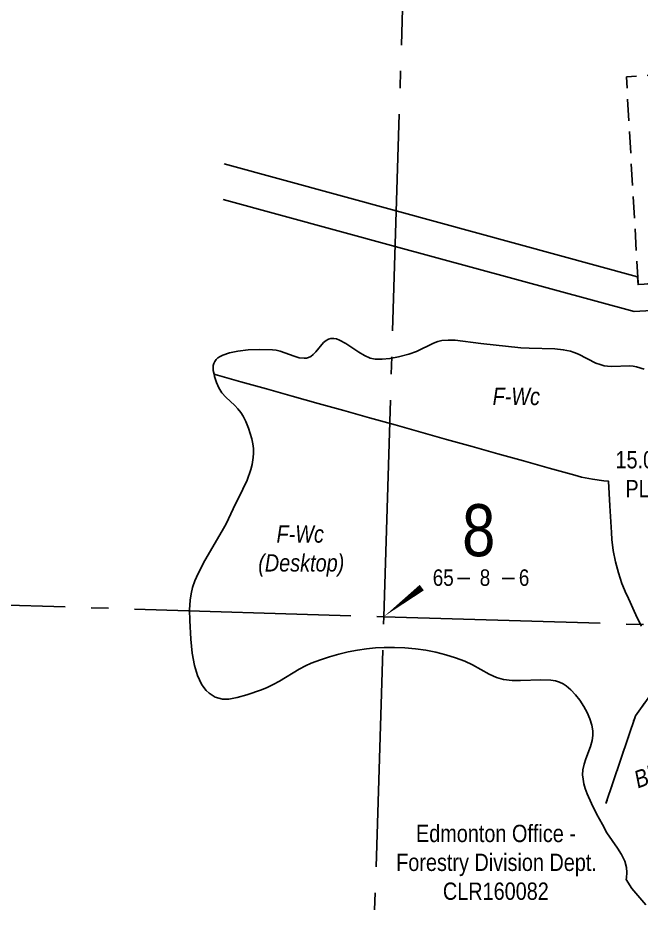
# Model space of a CAD drawing. Extents: x 355004 to 366534, y 6048595 to 6058688.
# Drawn here: x 359583 to 359943, y 6053470 to 6053984 of the extents above; entities that cross this region are included whole.
import ezdxf
from ezdxf.enums import TextEntityAlignment as Align

# ---------------------------------------------------------------- set-up
doc = ezdxf.new("R2010")
doc.units = 0
doc.header["$LTSCALE"] = 5
doc.header["$PDSIZE"] = 5
for name, pattern in [('foc-ACCESSROAD', [3.75, 2.5, -1.25]), ('foc-QUARTERLINE', [33, 25, -3, 2, -3]), ('foc-WHEELTRACKS', [2, 0.4, -1.6])]:
    doc.linetypes.add(name, pattern=pattern)
doc.layers.get('Defpoints').update_dxf_attribs({"color": 9})
for name, color, linetype in [('10', 1, 'Continuous'), ('9', 3, 'Continuous'), ('C-RW', 13, 'Continuous'), ('C-WS', 13, 'foc-ACCESSROAD'), ('L-QSEC', 8, 'foc-QUARTERLINE'), ('L-SECLBL', 7, 'Continuous'), ('T-BUSH-T', 110, 'Continuous'), ('T-CREEK', 160, 'Continuous'), ('T-WATER-P3', 160, 'foc-WHEELTRACKS'), ('WETLAND', 143, 'Continuous'), ('WETLAND-T', 146, 'Continuous')]:
    doc.layers.add(name, color=color, linetype=linetype)
doc.layers.add('C-RW-T', color=13, linetype='Continuous', lineweight=9)
doc.layers.add('F-WS-T', color=190, linetype='Continuous', lineweight=9)
doc.styles.add('80CG', font='ARIALN.TTF', dxfattribs={"height": 10})
doc.styles.add('80L', font='ARIALN.TTF', dxfattribs={"height": 10})
doc.styles.add('80LS', font='ARIALNI.TTF', dxfattribs={"height": 10})
doc.styles.add('foc-LtypeFont', font='ARIALN.TTF', dxfattribs={"height": 7.35})
doc.styles.add('SIMPLEX', font='ARIALN.TTF')
doc.linetypes.add('foc-TOPO-flowdirection-NOLINE', pattern='A,0,[">",foc-LtypeFont,S=0.3,R=0,X=0,Y=-0.945],-20,[">",foc-LtypeFont,S=0.3,R=0,X=0,Y=-0.945],0', length=20)
doc.dimstyles.new('Compass 5 000', dxfattribs={"dimscale": 5, "dimtxt": 9, "dimasz": 2, "dimexe": 0.2, "dimexo": 0.0625, "dimgap": 0.5, "dimtad": 0, "dimtih": 1, "dimtoh": 1, "dimzin": 0, "dimdsep": 46, "dimtxsty": '80CG', "dimcen": 0.1, "dimse1": 1, "dimse2": 1, "dimclrd": 256, "dimclrt": 256, "dimaunit": 1, "dimadec": 4, "dimazin": 0, "dimtfac": 0.06, "dimtofl": 0, "dimtmove": 0, "dimatfit": 1, "dimfxl": 0.2, "dimtolj": 1, "dimtzin": 0, "dimlwd": -1, "dimarcsym": 0})

# ---------------------------------------------------------------- blocks, each defined once
blk = doc.blocks.new('L-SECLBL')
at = {"layer": '9', "color": 7}
for p, q in [((-5.08, -27.83), (-12.29, -27.83)), ((20.7, -27.83), (13.5, -27.83))]:
    blk.add_line(p, q, dxfattribs=at)
at = {"layer": '10', "color": 2, "style": 'SIMPLEX'}
blk.add_attdef('SEC', text='', height=30, dxfattribs=at).set_placement((0, 0), align=Align.MIDDLE)
at = {"layer": '10', "color": 5, "style": '80L'}
blk.add_attdef('TWP', text='', height=9.5, dxfattribs=at).set_placement((-14.43, -27.37), align=Align.MIDDLE_RIGHT)
blk.add_attdef('RGE', text='', height=9.5, dxfattribs=at).set_placement((3.62, -27.37), align=Align.MIDDLE_CENTER)
blk.add_attdef('MER', text='', height=9.5, dxfattribs=at).set_placement((23.17, -27.37), align=Align.MIDDLE_LEFT)
blk = doc.blocks.new('*D493')
at = {"layer": 'C-RW-T', "transparency": 16777216}
for p, q in [((360014.56, 6053729.5), (360004.58, 6053728.93)), ((360049.43, 6053731.49), (360059.42, 6053732.06))]:
    blk.add_line(p, q, dxfattribs=at)
for points in [[(360014.47, 6053731.16), (360014.66, 6053727.83), (360024.55, 6053730.07)], [(360049.34, 6053733.16), (360049.53, 6053729.83), (360039.45, 6053730.92)]]:
    blk.add_solid(points, dxfattribs=at)
at = {"layer": 'Defpoints', "color": 0, "transparency": 16777216}
for p in [(360023.66, 6053745.58), (360038.56, 6053746.43), (360024.55, 6053730.07)]:
    blk.add_point(p, dxfattribs=at)
at = {"layer": 'C-RW-T', "transparency": 16777216, "insert": (359965.5, 6053728.93), "char_height": 10, "attachment_point": 5, "style": '80CG'}
blk.add_mtext('\\A1;CNRL\\P15.00 P/L R/W\\PPLA 250032', dxfattribs=at)

msp = doc.modelspace()

# ---------------------------------------------------------------- linework, layer by layer
at = {"layer": 'C-RW'}
for points in [[(359702.492, 6053899.705), (359801.668, 6053872.611), (359941.004, 6053834.547), (359941.259, 6053830.074), (360034.033, 6053835.342), (360041.062, 6053693.927), (360180.675, 6053578.201), (360223.637, 6053611.157), (360496.051, 6053859.554), (360524.366, 6053853.934), (360721.68, 6053963.824)], [(360725.579, 6053948.832), (360526.85, 6053838.154), (360500.559, 6053843.372), (360233.277, 6053599.626), (360209.459, 6053582.08), (360206.925, 6053585.075), (360190.456, 6053570.063), (360179.285, 6053559.893), (360156.589, 6053578.688), (360097.039, 6053628.05), (360026.945, 6053686.152), (360019.346, 6053819.025), (359938.969, 6053814.427), (359801.033, 6053852.098), (359701.857, 6053879.184)]]:
    msp.add_lwpolyline(points, dxfattribs=at)
at = {"layer": 'C-WS', "flags": 128}
msp.add_lwpolyline([(360034.14, 6053835.436), (359941.367, 6053830.168), (359934.517, 6053949.986), (360054.334, 6053956.803), (360061.185, 6053837.01), (360056.195, 6053836.725), (360044.119, 6053836.036), (360041.219, 6053835.872), (360034.14, 6053835.436)], close=True, dxfattribs=at)
at = {"layer": 'L-QSEC'}
for p, q in [((359794.524, 6053638.421), (359819.408, 6054442.359)), ((358990.951, 6053662.891), (359794.524, 6053638.421)), ((359769.64, 6052834.48), (359794.524, 6053638.421)), ((359794.524, 6053638.421), (360598.067, 6053613.952))]:
    msp.add_line(p, q, dxfattribs=at)
at = {"layer": 'L-SECLBL', "flags": 128}
msp.add_lwpolyline([(359794.524, 6053638.421, 0, 3.999, 0), (359816.479, 6053655.196, 0, 0, 0)], format="xyseb", dxfattribs=at)
at = {"layer": 'T-CREEK', "linetype": 'foc-TOPO-flowdirection-NOLINE', "flags": 128}
msp.add_lwpolyline([(359922.76, 6053530.659), (359939.733, 6053581.133), (359960.796, 6053610.458), (359986.208, 6053634.664), (360081.435, 6053647.333)], dxfattribs=at)
at = {"layer": 'T-WATER-P3', "flags": 128}
msp.add_lwpolyline([(359922.76, 6053530.659), (359939.733, 6053581.133), (359960.796, 6053610.458), (359986.208, 6053634.664), (360081.435, 6053647.333)], dxfattribs=at)
at = {"layer": 'WETLAND'}
for points in [[(359945.761, 6053472.236), (359937.775, 6053481.61), (359934.382, 6053486.681), (359934.604, 6053487.684), (359934.849, 6053490.768), (359934.614, 6053493.691), (359933.619, 6053497.261), (359931.749, 6053501.168), (359929.465, 6053504.845), (359923.336, 6053513.755), (359920.677, 6053518.434), (359917.358, 6053524.661), (359914.444, 6053530.595), (359911.886, 6053536.286), (359910.819, 6053539.244), (359910.035, 6053542.023), (359909.521, 6053544.673), (359909.272, 6053547.217), (359909.412, 6053550.059), (359910.095, 6053553.281), (359911.09, 6053556.376), (359913.751, 6053563.544), (359914.739, 6053566.922), (359915.213, 6053569.888), (359915.166, 6053572.525), (359914.535, 6053575.866), (359913.436, 6053579.4), (359911.896, 6053583.04), (359909.965, 6053586.67), (359907.699, 6053590.178), (359905.196, 6053593.408), (359902.554, 6053596.234), (359899.87, 6053598.552), (359898.027, 6053599.732), (359895.928, 6053600.658), (359893.552, 6053601.34), (359890.856, 6053601.791), (359885.213, 6053602.059), (359873.44, 6053601.634), (359868.551, 6053601.673), (359863.702, 6053602.197), (359859.637, 6053603.286), (359855.303, 6053605.229), (359845.673, 6053610.656), (359841.248, 6053612.759), (359835.938, 6053614.72), (359830.397, 6053616.425), (359824.663, 6053617.861), (359818.779, 6053619.017), (359812.785, 6053619.886), (359806.74, 6053620.458), (359800.696, 6053620.728), (359794.712, 6053620.694), (359789.707, 6053620.412), (359784.58, 6053619.876), (359779.351, 6053619.088), (359774.045, 6053618.052), (359768.683, 6053616.771), (359763.303, 6053615.255), (359757.939, 6053613.512), (359752.633, 6053611.557), (359749.304, 6053610.096), (359745.691, 6053608.198), (359734.396, 6053601.286), (359730.759, 6053599.249), (359727.25, 6053597.511), (359723.962, 6053596.185), (359715.594, 6053593.287), (359709.957, 6053591.688), (359705.21, 6053590.866), (359703.203, 6053590.766), (359701.424, 6053590.872), (359699.273, 6053591.375), (359697.285, 6053592.071), (359695.429, 6053593.034), (359693.706, 6053594.266), (359692.114, 6053595.765), (359690.652, 6053597.533), (359689.32, 6053599.571), (359688.117, 6053601.881), (359687.04, 6053604.465), (359685.299, 6053610.306), (359684.011, 6053617.285), (359683.155, 6053625.357), (359682.544, 6053636.297), (359682.503, 6053642.395), (359682.793, 6053647.937), (359683.307, 6053651.527), (359684.231, 6053655.251), (359685.576, 6053659.149), (359687.367, 6053663.301), (359691.317, 6053670.822), (359701.349, 6053687.863), (359703.512, 6053691.962), (359707.595, 6053700.674), (359713.279, 6053711.907), (359715.65, 6053717.152), (359717.84, 6053723.347), (359718.572, 6053726.254), (359719.223, 6053730.224), (359719.381, 6053732.752), (359719.288, 6053735.392), (359718.944, 6053738.148), (359718.349, 6053741.025), (359716.407, 6053747.156), (359714.859, 6053751.031), (359713.387, 6053754.026), (359712.12, 6053756.152), (359710.351, 6053758.36), (359708.645, 6053760.178), (359703.461, 6053765.114), (359701.177, 6053767.668), (359699.404, 6053770.367), (359697.927, 6053773.516), (359696.8, 6053777.075), (359696.579, 6053778.311), (359696.184, 6053780.522), (359696.167, 6053783.385), (359696.44, 6053784.585), (359696.97, 6053785.705), (359697.756, 6053786.744), (359698.797, 6053787.7), (359700.093, 6053788.574), (359701.644, 6053789.364), (359705.498, 6053790.69), (359710.375, 6053791.677), (359716.211, 6053792.307), (359722.949, 6053792.572), (359730.376, 6053792.463), (359732.418, 6053792.224), (359734.74, 6053791.645), (359742.777, 6053788.684), (359745.757, 6053787.815), (359748.667, 6053787.492), (359749.94, 6053787.612), (359751.114, 6053787.921), (359752.442, 6053788.593), (359753.813, 6053789.68), (359755.331, 6053791.273), (359759.741, 6053796.527), (359761.221, 6053797.814), (359762.625, 6053798.588), (359764.057, 6053798.952), (359765.59, 6053798.983), (359767.24, 6053798.682), (359769.039, 6053798.044), (359772.647, 6053796.091), (359780.12, 6053790.999), (359783.348, 6053789.048), (359786.687, 6053787.574), (359789.671, 6053786.953), (359793.634, 6053786.919), (359798.046, 6053787.365), (359802.978, 6053788.292), (359809.018, 6053789.808), (359813.378, 6053791.418), (359823.231, 6053796.213), (359825.777, 6053797.127), (359828.129, 6053797.683), (359831.658, 6053798.021), (359835.676, 6053797.913), (359850.504, 6053795.984), (359873.698, 6053793.597), (359878.408, 6053793.331), (359893.334, 6053792.996), (359898.064, 6053792.476), (359902.207, 6053791.605), (359904.417, 6053790.888), (359906.83, 6053789.868), (359916.953, 6053784.759), (359919.389, 6053783.827), (359921.656, 6053783.211), (359923.735, 6053782.903), (359926.11, 6053782.797), (359936.252, 6053783.161), (359938.441, 6053782.995), (359940.382, 6053782.633), (359944.892, 6053781.162)], [(359943.219, 6053632.875), (359940.797, 6053637.772), (359934.9, 6053650.562), (359934.454, 6053651.544), (359931.976, 6053657.599), (359929.899, 6053663.803), (359928.233, 6053670.129), (359926.983, 6053676.551), (359926.157, 6053683.041), (359925.865, 6053686.964), (359925.027, 6053702.302), (359924.248, 6053716.557), (359924.243, 6053716.557), (359921.561, 6053716.796), (359915.079, 6053717.677), (359908.668, 6053718.981), (359904.814, 6053719.978), (359889.992, 6053724.13), (359875.169, 6053728.283), (359860.347, 6053732.435), (359845.525, 6053736.587), (359830.702, 6053740.739), (359815.88, 6053744.891), (359801.058, 6053749.043), (359786.235, 6053753.196), (359771.413, 6053757.348), (359756.591, 6053761.5), (359741.768, 6053765.652), (359726.946, 6053769.804), (359712.124, 6053773.956), (359697.301, 6053778.109), (359696.579, 6053778.311), (359696.184, 6053780.522), (359696.167, 6053783.385), (359696.44, 6053784.585), (359696.97, 6053785.705), (359697.756, 6053786.744), (359698.797, 6053787.7), (359700.093, 6053788.574), (359701.644, 6053789.364), (359705.498, 6053790.69), (359710.375, 6053791.677), (359716.211, 6053792.307), (359722.949, 6053792.572), (359730.376, 6053792.463), (359732.418, 6053792.224), (359734.74, 6053791.645), (359742.777, 6053788.684), (359745.757, 6053787.815), (359748.667, 6053787.492), (359749.94, 6053787.612), (359751.114, 6053787.921), (359752.442, 6053788.593), (359753.813, 6053789.68), (359755.331, 6053791.273), (359759.741, 6053796.527), (359761.221, 6053797.814), (359762.625, 6053798.588), (359764.057, 6053798.952), (359765.59, 6053798.983), (359767.24, 6053798.682), (359769.039, 6053798.044), (359772.647, 6053796.091), (359780.12, 6053790.999), (359783.348, 6053789.048), (359786.687, 6053787.574), (359789.671, 6053786.953), (359793.634, 6053786.919), (359798.046, 6053787.365), (359802.978, 6053788.292), (359809.018, 6053789.808), (359813.378, 6053791.418), (359823.231, 6053796.213), (359825.777, 6053797.127), (359828.129, 6053797.683), (359831.658, 6053798.021), (359835.676, 6053797.913), (359850.504, 6053795.984), (359873.698, 6053793.597), (359878.408, 6053793.331), (359893.334, 6053792.996), (359898.064, 6053792.476), (359902.207, 6053791.605), (359904.417, 6053790.888), (359906.83, 6053789.868), (359916.953, 6053784.759), (359919.389, 6053783.827), (359921.656, 6053783.211), (359923.735, 6053782.903), (359926.11, 6053782.797), (359936.252, 6053783.161), (359938.441, 6053782.995), (359940.382, 6053782.633), (359944.892, 6053781.162)], [(359945.761, 6053472.236), (359937.775, 6053481.61), (359937.775, 6053481.61), (359934.382, 6053486.681), (359934.604, 6053487.684), (359934.849, 6053490.768), (359934.614, 6053493.691), (359933.619, 6053497.261), (359931.749, 6053501.168), (359929.465, 6053504.845), (359923.336, 6053513.755), (359920.677, 6053518.434), (359917.358, 6053524.661), (359914.444, 6053530.595), (359911.886, 6053536.286), (359910.819, 6053539.244), (359910.035, 6053542.023), (359909.521, 6053544.673), (359909.272, 6053547.217), (359909.412, 6053550.059), (359910.095, 6053553.281), (359911.09, 6053556.376), (359913.751, 6053563.544), (359914.739, 6053566.922), (359915.213, 6053569.888), (359915.166, 6053572.525), (359914.535, 6053575.866), (359913.436, 6053579.4), (359911.896, 6053583.04), (359909.965, 6053586.67), (359907.699, 6053590.178), (359905.196, 6053593.408), (359902.554, 6053596.234), (359899.87, 6053598.552), (359898.027, 6053599.732), (359895.928, 6053600.658), (359893.552, 6053601.34), (359890.856, 6053601.791), (359885.213, 6053602.059), (359873.44, 6053601.634), (359868.551, 6053601.673), (359863.702, 6053602.197), (359859.637, 6053603.286), (359855.303, 6053605.229), (359845.673, 6053610.656), (359841.248, 6053612.759), (359835.938, 6053614.72), (359830.397, 6053616.425), (359824.663, 6053617.861), (359818.779, 6053619.017), (359812.785, 6053619.886), (359806.74, 6053620.458), (359800.696, 6053620.728), (359794.712, 6053620.694), (359789.707, 6053620.412), (359784.58, 6053619.876), (359779.351, 6053619.088), (359774.045, 6053618.052), (359768.683, 6053616.771), (359763.303, 6053615.255), (359757.939, 6053613.512), (359752.633, 6053611.557), (359749.304, 6053610.096), (359745.691, 6053608.198), (359734.396, 6053601.286), (359730.759, 6053599.249), (359727.25, 6053597.511), (359723.962, 6053596.185), (359715.594, 6053593.287), (359709.957, 6053591.688), (359705.21, 6053590.866), (359703.203, 6053590.766), (359701.424, 6053590.872), (359699.273, 6053591.375), (359697.285, 6053592.071), (359695.429, 6053593.034), (359693.706, 6053594.266), (359692.114, 6053595.765), (359690.652, 6053597.533), (359689.32, 6053599.571), (359688.117, 6053601.881), (359687.04, 6053604.465), (359685.299, 6053610.306), (359684.011, 6053617.285), (359683.155, 6053625.357), (359682.544, 6053636.297), (359682.503, 6053642.395), (359682.793, 6053647.937), (359683.307, 6053651.527), (359684.231, 6053655.251), (359685.576, 6053659.149), (359687.367, 6053663.301), (359691.317, 6053670.822), (359701.349, 6053687.863), (359703.512, 6053691.962), (359707.595, 6053700.674), (359713.279, 6053711.907), (359715.65, 6053717.152), (359717.84, 6053723.347), (359718.572, 6053726.254), (359719.223, 6053730.224), (359719.381, 6053732.752), (359719.288, 6053735.392), (359718.944, 6053738.148), (359718.349, 6053741.025), (359716.407, 6053747.156), (359714.859, 6053751.031), (359713.387, 6053754.026), (359712.12, 6053756.152), (359710.351, 6053758.36), (359708.645, 6053760.178), (359703.461, 6053765.114), (359701.177, 6053767.668), (359699.404, 6053770.367), (359697.927, 6053773.516), (359696.8, 6053777.075), (359696.579, 6053778.311), (359697.301, 6053778.109), (359712.124, 6053773.956), (359726.946, 6053769.804), (359741.768, 6053765.652), (359756.591, 6053761.5), (359771.413, 6053757.348), (359786.235, 6053753.196), (359801.058, 6053749.043), (359815.88, 6053744.891), (359830.702, 6053740.739), (359845.525, 6053736.587), (359860.347, 6053732.435), (359875.169, 6053728.283), (359889.992, 6053724.13), (359904.814, 6053719.978), (359908.668, 6053718.981), (359915.079, 6053717.677), (359921.561, 6053716.796), (359924.243, 6053716.557), (359924.248, 6053716.557), (359925.027, 6053702.302), (359925.865, 6053686.964), (359926.157, 6053683.041), (359926.983, 6053676.551), (359928.233, 6053670.129), (359929.899, 6053663.803), (359931.976, 6053657.599), (359934.454, 6053651.544), (359934.9, 6053650.562), (359940.797, 6053637.772), (359943.219, 6053632.875)]]:
    msp.add_lwpolyline(points, dxfattribs=at)

# ---------------------------------------------------------------- block references
at = {"layer": 'L-SECLBL', "xscale": 0.99966497, "yscale": 0.99966497, "zscale": 0.99966497}
msp.add_blockref('L-SECLBL', (359849.332, 6053688.317), dxfattribs=at).add_auto_attribs({'SEC': '8', 'TWP': '65', 'RGE': '8', 'MER': '6'})

# ---------------------------------------------------------------- texts
at = {"layer": 'F-WS-T', "insert": (359801.171, 6053518.356), "char_height": 9.99665, "attachment_point": 1, "style": '80L'}
msp.add_mtext_dynamic_manual_height_columns('\\pi11.95254;Edmonton Office - \\P\\pi0.53072;Forestry Division Dept.\\P\\pi27.49304;CLR160082', width=114.94552, gutter_width=49.983, heights=[0], dxfattribs=at)
at = {"layer": 'T-BUSH-T', "insert": (359963.872, 6053575.868), "char_height": 9.99673, "width": 67.29491, "attachment_point": 2, "rotation": 20, "style": '80LS'}
msp.add_mtext('15cm\\PBlack Spruce', dxfattribs=at)
at = {"layer": 'WETLAND-T', "char_height": 10, "attachment_point": 1, "style": '80L'}
for s, insert in [('\\pi1.38015;{\\fArial Narrow|b0|i1|c0|p34;F-Wc}', (359855.963, 6053770.505)), ('\\pi1.38015;{\\fArial Narrow|b0|i1|c0|p34;F-Wc\\P\\pi-9.15191;(Desktop)}', (359731.256, 6053691.129))]:
    msp.add_mtext_dynamic_manual_height_columns(s, width=29.71801, gutter_width=47.516, heights=[0], dxfattribs=dict(at, insert=insert))

# ---------------------------------------------------------------- dimensions: what is measured, and where the dimension line sits
at = {"layer": 'C-RW-T'}
dim = msp.add_linear_dim(base=(360024.546, 6053730.069), p1=(360038.564, 6053746.434), p2=(360023.659, 6053745.582), angle=183.27326, text='CNRL\\P15.00 P/L R/W\\PPLA 250032', dimstyle='Compass 5 000', dxfattribs=at)
dim.commit()
dim.dimension.update_dxf_attribs({"geometry": '*D493', "text_midpoint": (359965.496, 6053728.927), "dimtype": 161})

doc.saveas('drawing.dxf')
